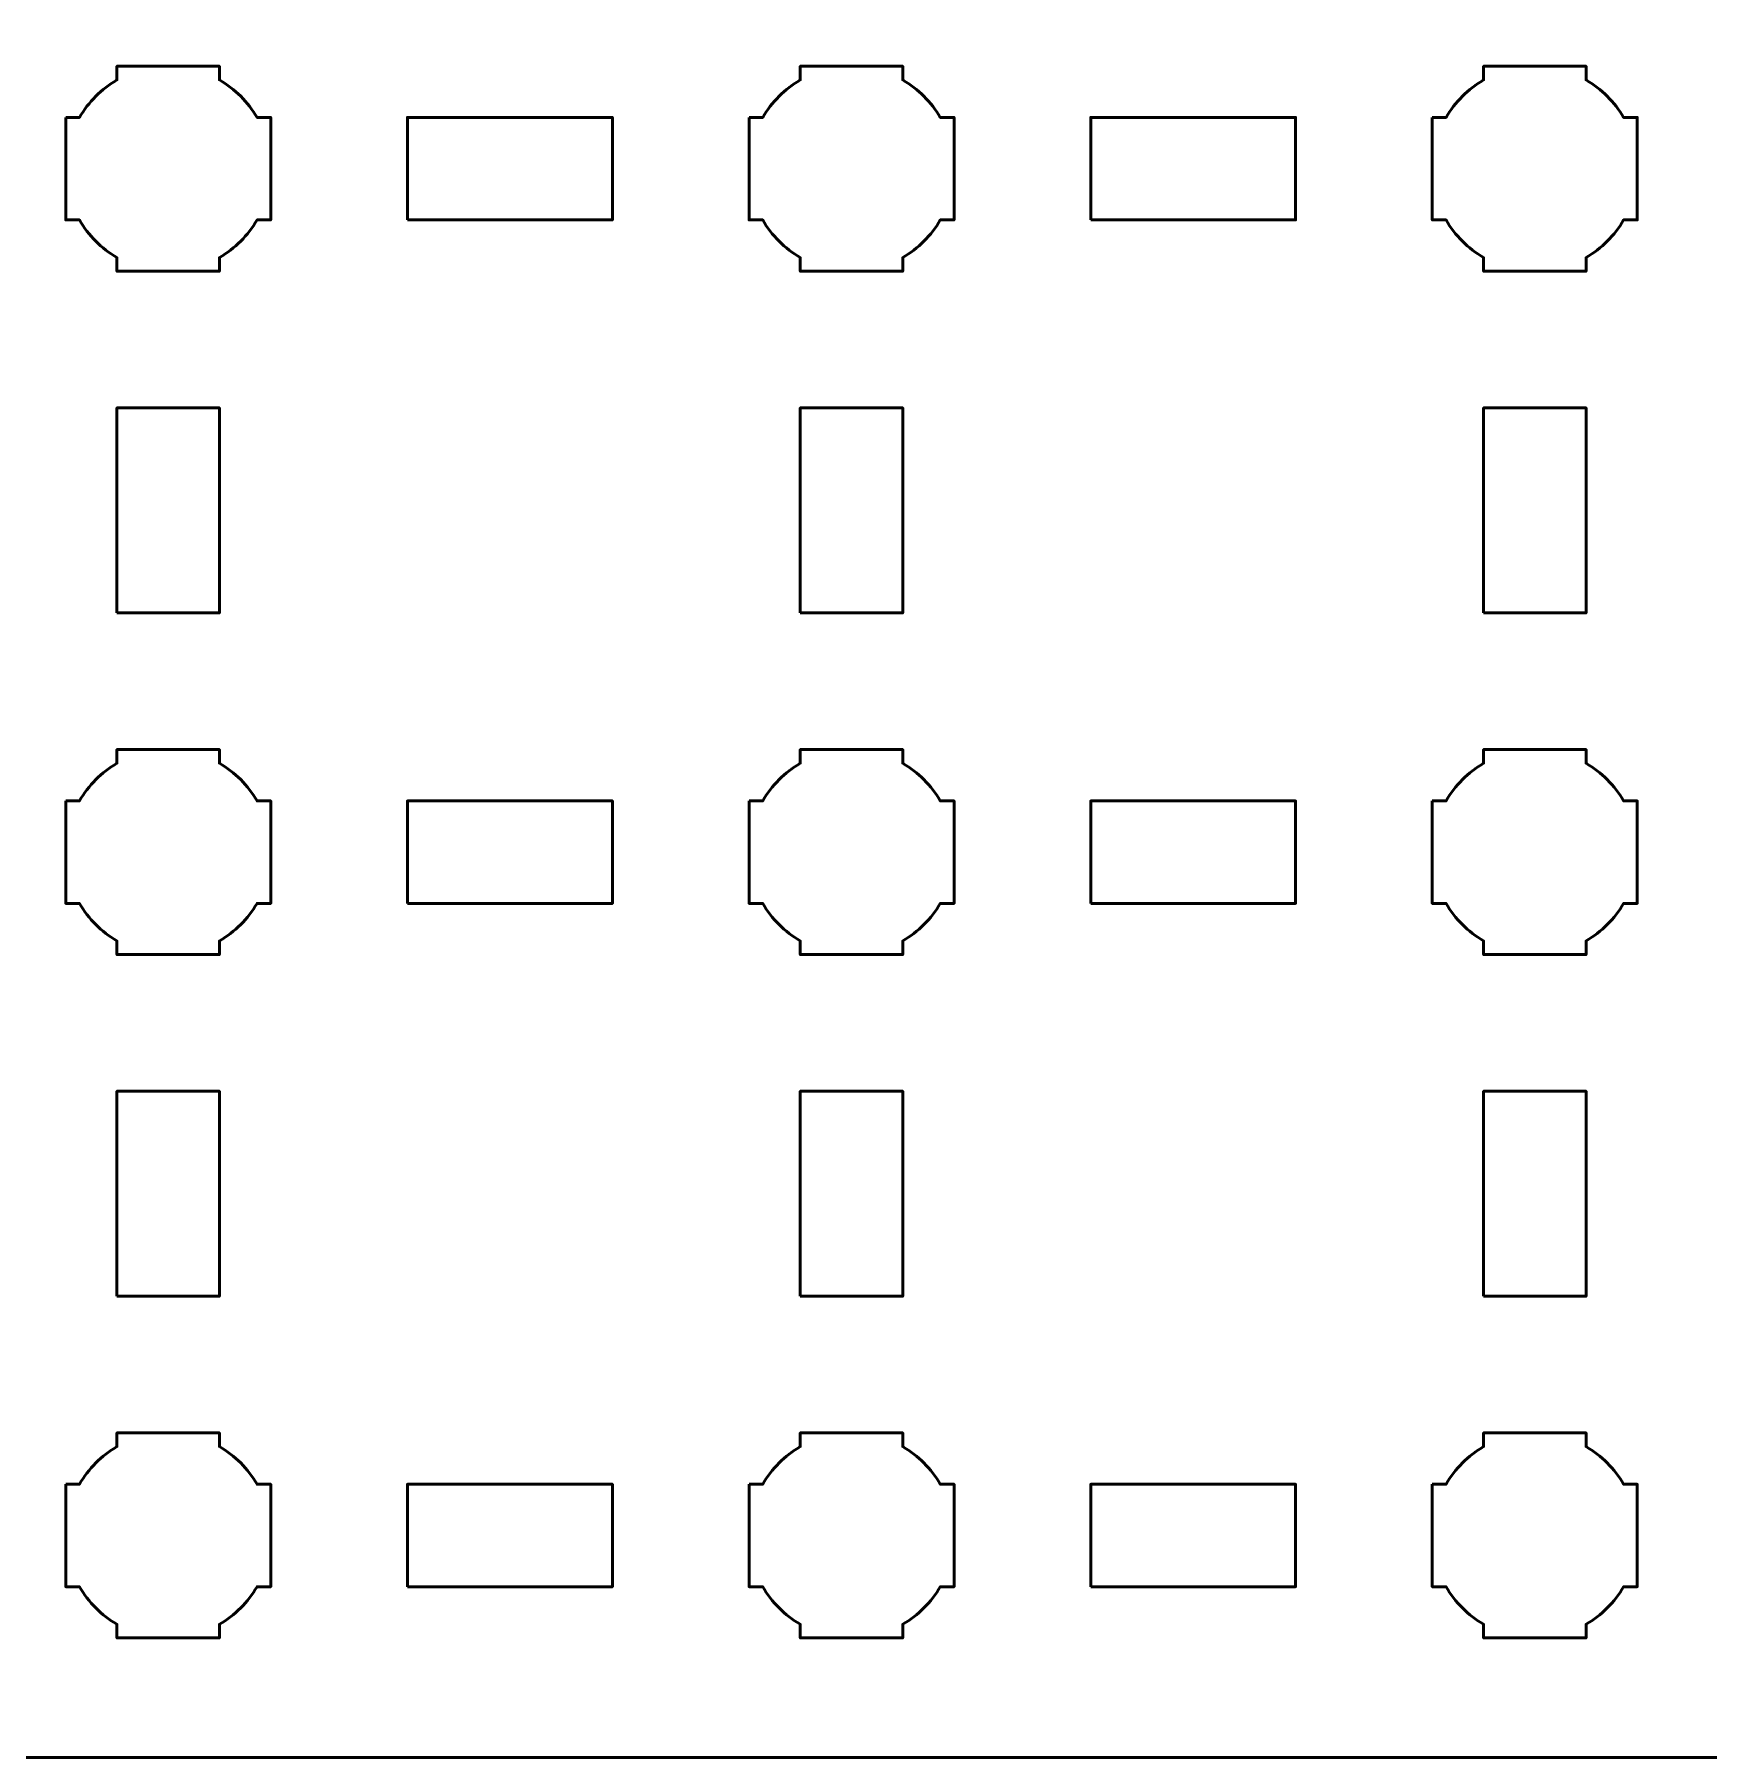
# Model space of a CAD drawing. Header units: centimetres. Extents: x -30.1 to 9.2, y -19.5 to -10.2.
# Drawn here: x -25.89 to -20.99, y -19.5 to -14.46 of the extents above; entities that cross this region are included whole.
import ezdxf

# ---------------------------------------------------------------- set-up
doc = ezdxf.new("R2010")
doc.units = ezdxf.units.CM
doc.header["$MEASUREMENT"] = 0
doc.layers.add('Layer 1', color=7, linetype='Continuous')

msp = doc.modelspace()

# ---------------------------------------------------------------- linework, layer by layer
at = {"layer": 'Layer 1', "lineweight": 53}
for points in [[(-24.8, -15), (-24.2, -15), (-24.2, -14.7), (-24.8, -14.7), (-24.8, -15)], [(-22.8, -15), (-22.2, -15), (-22.2, -14.7), (-22.8, -14.7), (-22.8, -15)], [(-25.65, -16.15), (-25.35, -16.15), (-25.35, -15.55), (-25.65, -15.55), (-25.65, -16.15)], [(-23.65, -16.15), (-23.35, -16.15), (-23.35, -15.55), (-23.65, -15.55), (-23.65, -16.15)], [(-21.65, -16.15), (-21.35, -16.15), (-21.35, -15.55), (-21.65, -15.55), (-21.65, -16.15)], [(-24.8, -17), (-24.2, -17), (-24.2, -16.7), (-24.8, -16.7), (-24.8, -17)], [(-22.8, -17), (-22.2, -17), (-22.2, -16.7), (-22.8, -16.7), (-22.8, -17)], [(-25.65, -18.15), (-25.35, -18.15), (-25.35, -17.55), (-25.65, -17.55), (-25.65, -18.15)], [(-23.65, -18.15), (-23.35, -18.15), (-23.35, -17.55), (-23.65, -17.55), (-23.65, -18.15)], [(-21.65, -18.15), (-21.35, -18.15), (-21.35, -17.55), (-21.65, -17.55), (-21.65, -18.15)], [(-24.8, -19), (-24.2, -19), (-24.2, -18.7), (-24.8, -18.7), (-24.8, -19)], [(-22.8, -19), (-22.2, -19), (-22.2, -18.7), (-22.8, -18.7), (-22.8, -19)]]:
    msp.add_lwpolyline(points, close=True, dxfattribs=at)
for points, knots in [([(-30.15, -19), (-30.15, -19), (-30.15, -10.7), (-30.15, -10.7), (-30.15, -10.7), (-30.15, -10.42391), (-29.92609, -10.2), (-29.65, -10.2), (-29.65, -10.2), (-29.65, -10.2), (8.65, -10.2), (8.65, -10.2), (8.65, -10.2), (8.92609, -10.2), (9.15, -10.42391), (9.15, -10.7), (9.15, -10.7), (9.15, -10.7), (9.15, -19), (9.15, -19), (9.15, -19), (9.15, -19.27609), (8.92609, -19.5), (8.65, -19.5), (8.65, -19.5), (8.65, -19.5), (-29.65, -19.5), (-29.65, -19.5), (-29.65, -19.5), (-29.92609, -19.5), (-30.15, -19.27609), (-30.15, -19)], [0, 0, 0, 0, 0.125, 0.125, 0.125, 0.125, 0.25, 0.25, 0.25, 0.25, 0.375, 0.375, 0.375, 0.375, 0.5, 0.5, 0.5, 0.5, 0.625, 0.625, 0.625, 0.625, 0.75, 0.75, 0.75, 0.75, 0.875, 0.875, 0.875, 0.875, 1, 1, 1, 1]), ([(-25.8, -14.7), (-25.8, -14.7), (-25.75985, -14.7), (-25.75985, -14.7), (-25.75985, -14.7), (-25.7335, -14.65447), (-25.69553, -14.6165), (-25.65, -14.59015), (-25.65, -14.59015), (-25.65, -14.59015), (-25.65, -14.55), (-25.65, -14.55), (-25.65, -14.55), (-25.65, -14.55), (-25.5, -14.55), (-25.5, -14.55), (-25.5, -14.55), (-25.5, -14.55), (-25.35, -14.55), (-25.35, -14.55), (-25.35, -14.55), (-25.35, -14.55), (-25.35, -14.59015), (-25.35, -14.59015), (-25.35, -14.59015), (-25.30447, -14.6165), (-25.2665, -14.65447), (-25.24015, -14.7), (-25.24015, -14.7), (-25.24015, -14.7), (-25.2, -14.7), (-25.2, -14.7), (-25.2, -14.7), (-25.2, -14.7), (-25.2, -14.85), (-25.2, -14.85), (-25.2, -14.85), (-25.2, -14.85), (-25.2, -15), (-25.2, -15), (-25.2, -15), (-25.2, -15), (-25.24015, -15), (-25.24015, -15), (-25.24015, -15), (-25.2665, -15.04553), (-25.30447, -15.0835), (-25.35, -15.10985), (-25.35, -15.10985), (-25.35, -15.10985), (-25.35, -15.15), (-25.35, -15.15), (-25.35, -15.15), (-25.35, -15.15), (-25.5, -15.15), (-25.5, -15.15), (-25.5, -15.15), (-25.5, -15.15), (-25.65, -15.15), (-25.65, -15.15), (-25.65, -15.15), (-25.65, -15.15), (-25.65, -15.10985), (-25.65, -15.10985), (-25.65, -15.10985), (-25.69553, -15.0835), (-25.7335, -15.04553), (-25.75985, -15), (-25.75985, -15), (-25.75985, -15), (-25.8, -15), (-25.8, -15), (-25.8, -15), (-25.8, -15), (-25.8, -14.85), (-25.8, -14.85), (-25.8, -14.85), (-25.8, -14.85), (-25.8, -14.7), (-25.8, -14.7)], [0, 0, 0, 0, 0.05, 0.05, 0.05, 0.05, 0.1, 0.1, 0.1, 0.1, 0.15, 0.15, 0.15, 0.15, 0.2, 0.2, 0.2, 0.2, 0.25, 0.25, 0.25, 0.25, 0.3, 0.3, 0.3, 0.3, 0.35, 0.35, 0.35, 0.35, 0.4, 0.4, 0.4, 0.4, 0.45, 0.45, 0.45, 0.45, 0.5, 0.5, 0.5, 0.5, 0.55, 0.55, 0.55, 0.55, 0.6, 0.6, 0.6, 0.6, 0.65, 0.65, 0.65, 0.65, 0.7, 0.7, 0.7, 0.7, 0.75, 0.75, 0.75, 0.75, 0.8, 0.8, 0.8, 0.8, 0.85, 0.85, 0.85, 0.85, 0.9, 0.9, 0.9, 0.9, 0.95, 0.95, 0.95, 0.95, 1, 1, 1, 1]), ([(-23.8, -14.7), (-23.8, -14.7), (-23.75985, -14.7), (-23.75985, -14.7), (-23.75985, -14.7), (-23.7335, -14.65447), (-23.69553, -14.6165), (-23.65, -14.59015), (-23.65, -14.59015), (-23.65, -14.59015), (-23.65, -14.55), (-23.65, -14.55), (-23.65, -14.55), (-23.65, -14.55), (-23.5, -14.55), (-23.5, -14.55), (-23.5, -14.55), (-23.5, -14.55), (-23.35, -14.55), (-23.35, -14.55), (-23.35, -14.55), (-23.35, -14.55), (-23.35, -14.59015), (-23.35, -14.59015), (-23.35, -14.59015), (-23.30447, -14.6165), (-23.2665, -14.65447), (-23.24015, -14.7), (-23.24015, -14.7), (-23.24015, -14.7), (-23.2, -14.7), (-23.2, -14.7), (-23.2, -14.7), (-23.2, -14.7), (-23.2, -14.85), (-23.2, -14.85), (-23.2, -14.85), (-23.2, -14.85), (-23.2, -15), (-23.2, -15), (-23.2, -15), (-23.2, -15), (-23.24015, -15), (-23.24015, -15), (-23.24015, -15), (-23.2665, -15.04553), (-23.30447, -15.0835), (-23.35, -15.10985), (-23.35, -15.10985), (-23.35, -15.10985), (-23.35, -15.15), (-23.35, -15.15), (-23.35, -15.15), (-23.35, -15.15), (-23.5, -15.15), (-23.5, -15.15), (-23.5, -15.15), (-23.5, -15.15), (-23.65, -15.15), (-23.65, -15.15), (-23.65, -15.15), (-23.65, -15.15), (-23.65, -15.10985), (-23.65, -15.10985), (-23.65, -15.10985), (-23.69553, -15.0835), (-23.7335, -15.04553), (-23.75985, -15), (-23.75985, -15), (-23.75985, -15), (-23.8, -15), (-23.8, -15), (-23.8, -15), (-23.8, -15), (-23.8, -14.85), (-23.8, -14.85), (-23.8, -14.85), (-23.8, -14.85), (-23.8, -14.7), (-23.8, -14.7)], [0, 0, 0, 0, 0.05, 0.05, 0.05, 0.05, 0.1, 0.1, 0.1, 0.1, 0.15, 0.15, 0.15, 0.15, 0.2, 0.2, 0.2, 0.2, 0.25, 0.25, 0.25, 0.25, 0.3, 0.3, 0.3, 0.3, 0.35, 0.35, 0.35, 0.35, 0.4, 0.4, 0.4, 0.4, 0.45, 0.45, 0.45, 0.45, 0.5, 0.5, 0.5, 0.5, 0.55, 0.55, 0.55, 0.55, 0.6, 0.6, 0.6, 0.6, 0.65, 0.65, 0.65, 0.65, 0.7, 0.7, 0.7, 0.7, 0.75, 0.75, 0.75, 0.75, 0.8, 0.8, 0.8, 0.8, 0.85, 0.85, 0.85, 0.85, 0.9, 0.9, 0.9, 0.9, 0.95, 0.95, 0.95, 0.95, 1, 1, 1, 1]), ([(-21.8, -14.7), (-21.8, -14.7), (-21.75985, -14.7), (-21.75985, -14.7), (-21.75985, -14.7), (-21.7335, -14.65447), (-21.69553, -14.6165), (-21.65, -14.59015), (-21.65, -14.59015), (-21.65, -14.59015), (-21.65, -14.55), (-21.65, -14.55), (-21.65, -14.55), (-21.65, -14.55), (-21.5, -14.55), (-21.5, -14.55), (-21.5, -14.55), (-21.5, -14.55), (-21.35, -14.55), (-21.35, -14.55), (-21.35, -14.55), (-21.35, -14.55), (-21.35, -14.59015), (-21.35, -14.59015), (-21.35, -14.59015), (-21.30447, -14.6165), (-21.2665, -14.65447), (-21.24015, -14.7), (-21.24015, -14.7), (-21.24015, -14.7), (-21.2, -14.7), (-21.2, -14.7), (-21.2, -14.7), (-21.2, -14.7), (-21.2, -14.85), (-21.2, -14.85), (-21.2, -14.85), (-21.2, -14.85), (-21.2, -15), (-21.2, -15), (-21.2, -15), (-21.2, -15), (-21.24015, -15), (-21.24015, -15), (-21.24015, -15), (-21.2665, -15.04553), (-21.30447, -15.0835), (-21.35, -15.10985), (-21.35, -15.10985), (-21.35, -15.10985), (-21.35, -15.15), (-21.35, -15.15), (-21.35, -15.15), (-21.35, -15.15), (-21.5, -15.15), (-21.5, -15.15), (-21.5, -15.15), (-21.5, -15.15), (-21.65, -15.15), (-21.65, -15.15), (-21.65, -15.15), (-21.65, -15.15), (-21.65, -15.10985), (-21.65, -15.10985), (-21.65, -15.10985), (-21.69553, -15.0835), (-21.7335, -15.04553), (-21.75985, -15), (-21.75985, -15), (-21.75985, -15), (-21.8, -15), (-21.8, -15), (-21.8, -15), (-21.8, -15), (-21.8, -14.85), (-21.8, -14.85), (-21.8, -14.85), (-21.8, -14.85), (-21.8, -14.7), (-21.8, -14.7)], [0, 0, 0, 0, 0.05, 0.05, 0.05, 0.05, 0.1, 0.1, 0.1, 0.1, 0.15, 0.15, 0.15, 0.15, 0.2, 0.2, 0.2, 0.2, 0.25, 0.25, 0.25, 0.25, 0.3, 0.3, 0.3, 0.3, 0.35, 0.35, 0.35, 0.35, 0.4, 0.4, 0.4, 0.4, 0.45, 0.45, 0.45, 0.45, 0.5, 0.5, 0.5, 0.5, 0.55, 0.55, 0.55, 0.55, 0.6, 0.6, 0.6, 0.6, 0.65, 0.65, 0.65, 0.65, 0.7, 0.7, 0.7, 0.7, 0.75, 0.75, 0.75, 0.75, 0.8, 0.8, 0.8, 0.8, 0.85, 0.85, 0.85, 0.85, 0.9, 0.9, 0.9, 0.9, 0.95, 0.95, 0.95, 0.95, 1, 1, 1, 1]), ([(-25.8, -16.7), (-25.8, -16.7), (-25.75985, -16.7), (-25.75985, -16.7), (-25.75985, -16.7), (-25.7335, -16.65447), (-25.69553, -16.6165), (-25.65, -16.59015), (-25.65, -16.59015), (-25.65, -16.59015), (-25.65, -16.55), (-25.65, -16.55), (-25.65, -16.55), (-25.65, -16.55), (-25.5, -16.55), (-25.5, -16.55), (-25.5, -16.55), (-25.5, -16.55), (-25.35, -16.55), (-25.35, -16.55), (-25.35, -16.55), (-25.35, -16.55), (-25.35, -16.59015), (-25.35, -16.59015), (-25.35, -16.59015), (-25.30447, -16.6165), (-25.2665, -16.65447), (-25.24015, -16.7), (-25.24015, -16.7), (-25.24015, -16.7), (-25.2, -16.7), (-25.2, -16.7), (-25.2, -16.7), (-25.2, -16.7), (-25.2, -16.85), (-25.2, -16.85), (-25.2, -16.85), (-25.2, -16.85), (-25.2, -17), (-25.2, -17), (-25.2, -17), (-25.2, -17), (-25.24015, -17), (-25.24015, -17), (-25.24015, -17), (-25.2665, -17.04553), (-25.30447, -17.0835), (-25.35, -17.10985), (-25.35, -17.10985), (-25.35, -17.10985), (-25.35, -17.15), (-25.35, -17.15), (-25.35, -17.15), (-25.35, -17.15), (-25.5, -17.15), (-25.5, -17.15), (-25.5, -17.15), (-25.5, -17.15), (-25.65, -17.15), (-25.65, -17.15), (-25.65, -17.15), (-25.65, -17.15), (-25.65, -17.10985), (-25.65, -17.10985), (-25.65, -17.10985), (-25.69553, -17.0835), (-25.7335, -17.04553), (-25.75985, -17), (-25.75985, -17), (-25.75985, -17), (-25.8, -17), (-25.8, -17), (-25.8, -17), (-25.8, -17), (-25.8, -16.85), (-25.8, -16.85), (-25.8, -16.85), (-25.8, -16.85), (-25.8, -16.7), (-25.8, -16.7)], [0, 0, 0, 0, 0.05, 0.05, 0.05, 0.05, 0.1, 0.1, 0.1, 0.1, 0.15, 0.15, 0.15, 0.15, 0.2, 0.2, 0.2, 0.2, 0.25, 0.25, 0.25, 0.25, 0.3, 0.3, 0.3, 0.3, 0.35, 0.35, 0.35, 0.35, 0.4, 0.4, 0.4, 0.4, 0.45, 0.45, 0.45, 0.45, 0.5, 0.5, 0.5, 0.5, 0.55, 0.55, 0.55, 0.55, 0.6, 0.6, 0.6, 0.6, 0.65, 0.65, 0.65, 0.65, 0.7, 0.7, 0.7, 0.7, 0.75, 0.75, 0.75, 0.75, 0.8, 0.8, 0.8, 0.8, 0.85, 0.85, 0.85, 0.85, 0.9, 0.9, 0.9, 0.9, 0.95, 0.95, 0.95, 0.95, 1, 1, 1, 1]), ([(-23.8, -16.7), (-23.8, -16.7), (-23.75985, -16.7), (-23.75985, -16.7), (-23.75985, -16.7), (-23.7335, -16.65447), (-23.69553, -16.6165), (-23.65, -16.59015), (-23.65, -16.59015), (-23.65, -16.59015), (-23.65, -16.55), (-23.65, -16.55), (-23.65, -16.55), (-23.65, -16.55), (-23.5, -16.55), (-23.5, -16.55), (-23.5, -16.55), (-23.5, -16.55), (-23.35, -16.55), (-23.35, -16.55), (-23.35, -16.55), (-23.35, -16.55), (-23.35, -16.59015), (-23.35, -16.59015), (-23.35, -16.59015), (-23.30447, -16.6165), (-23.2665, -16.65447), (-23.24015, -16.7), (-23.24015, -16.7), (-23.24015, -16.7), (-23.2, -16.7), (-23.2, -16.7), (-23.2, -16.7), (-23.2, -16.7), (-23.2, -16.85), (-23.2, -16.85), (-23.2, -16.85), (-23.2, -16.85), (-23.2, -17), (-23.2, -17), (-23.2, -17), (-23.2, -17), (-23.24015, -17), (-23.24015, -17), (-23.24015, -17), (-23.2665, -17.04553), (-23.30447, -17.0835), (-23.35, -17.10985), (-23.35, -17.10985), (-23.35, -17.10985), (-23.35, -17.15), (-23.35, -17.15), (-23.35, -17.15), (-23.35, -17.15), (-23.5, -17.15), (-23.5, -17.15), (-23.5, -17.15), (-23.5, -17.15), (-23.65, -17.15), (-23.65, -17.15), (-23.65, -17.15), (-23.65, -17.15), (-23.65, -17.10985), (-23.65, -17.10985), (-23.65, -17.10985), (-23.69553, -17.0835), (-23.7335, -17.04553), (-23.75985, -17), (-23.75985, -17), (-23.75985, -17), (-23.8, -17), (-23.8, -17), (-23.8, -17), (-23.8, -17), (-23.8, -16.85), (-23.8, -16.85), (-23.8, -16.85), (-23.8, -16.85), (-23.8, -16.7), (-23.8, -16.7)], [0, 0, 0, 0, 0.05, 0.05, 0.05, 0.05, 0.1, 0.1, 0.1, 0.1, 0.15, 0.15, 0.15, 0.15, 0.2, 0.2, 0.2, 0.2, 0.25, 0.25, 0.25, 0.25, 0.3, 0.3, 0.3, 0.3, 0.35, 0.35, 0.35, 0.35, 0.4, 0.4, 0.4, 0.4, 0.45, 0.45, 0.45, 0.45, 0.5, 0.5, 0.5, 0.5, 0.55, 0.55, 0.55, 0.55, 0.6, 0.6, 0.6, 0.6, 0.65, 0.65, 0.65, 0.65, 0.7, 0.7, 0.7, 0.7, 0.75, 0.75, 0.75, 0.75, 0.8, 0.8, 0.8, 0.8, 0.85, 0.85, 0.85, 0.85, 0.9, 0.9, 0.9, 0.9, 0.95, 0.95, 0.95, 0.95, 1, 1, 1, 1]), ([(-21.8, -16.7), (-21.8, -16.7), (-21.75985, -16.7), (-21.75985, -16.7), (-21.75985, -16.7), (-21.7335, -16.65447), (-21.69553, -16.6165), (-21.65, -16.59015), (-21.65, -16.59015), (-21.65, -16.59015), (-21.65, -16.55), (-21.65, -16.55), (-21.65, -16.55), (-21.65, -16.55), (-21.5, -16.55), (-21.5, -16.55), (-21.5, -16.55), (-21.5, -16.55), (-21.35, -16.55), (-21.35, -16.55), (-21.35, -16.55), (-21.35, -16.55), (-21.35, -16.59015), (-21.35, -16.59015), (-21.35, -16.59015), (-21.30447, -16.6165), (-21.2665, -16.65447), (-21.24015, -16.7), (-21.24015, -16.7), (-21.24015, -16.7), (-21.2, -16.7), (-21.2, -16.7), (-21.2, -16.7), (-21.2, -16.7), (-21.2, -16.85), (-21.2, -16.85), (-21.2, -16.85), (-21.2, -16.85), (-21.2, -17), (-21.2, -17), (-21.2, -17), (-21.2, -17), (-21.24015, -17), (-21.24015, -17), (-21.24015, -17), (-21.2665, -17.04553), (-21.30447, -17.0835), (-21.35, -17.10985), (-21.35, -17.10985), (-21.35, -17.10985), (-21.35, -17.15), (-21.35, -17.15), (-21.35, -17.15), (-21.35, -17.15), (-21.5, -17.15), (-21.5, -17.15), (-21.5, -17.15), (-21.5, -17.15), (-21.65, -17.15), (-21.65, -17.15), (-21.65, -17.15), (-21.65, -17.15), (-21.65, -17.10985), (-21.65, -17.10985), (-21.65, -17.10985), (-21.69553, -17.0835), (-21.7335, -17.04553), (-21.75985, -17), (-21.75985, -17), (-21.75985, -17), (-21.8, -17), (-21.8, -17), (-21.8, -17), (-21.8, -17), (-21.8, -16.85), (-21.8, -16.85), (-21.8, -16.85), (-21.8, -16.85), (-21.8, -16.7), (-21.8, -16.7)], [0, 0, 0, 0, 0.05, 0.05, 0.05, 0.05, 0.1, 0.1, 0.1, 0.1, 0.15, 0.15, 0.15, 0.15, 0.2, 0.2, 0.2, 0.2, 0.25, 0.25, 0.25, 0.25, 0.3, 0.3, 0.3, 0.3, 0.35, 0.35, 0.35, 0.35, 0.4, 0.4, 0.4, 0.4, 0.45, 0.45, 0.45, 0.45, 0.5, 0.5, 0.5, 0.5, 0.55, 0.55, 0.55, 0.55, 0.6, 0.6, 0.6, 0.6, 0.65, 0.65, 0.65, 0.65, 0.7, 0.7, 0.7, 0.7, 0.75, 0.75, 0.75, 0.75, 0.8, 0.8, 0.8, 0.8, 0.85, 0.85, 0.85, 0.85, 0.9, 0.9, 0.9, 0.9, 0.95, 0.95, 0.95, 0.95, 1, 1, 1, 1]), ([(-25.8, -18.7), (-25.8, -18.7), (-25.75985, -18.7), (-25.75985, -18.7), (-25.75985, -18.7), (-25.7335, -18.65447), (-25.69553, -18.6165), (-25.65, -18.59015), (-25.65, -18.59015), (-25.65, -18.59015), (-25.65, -18.55), (-25.65, -18.55), (-25.65, -18.55), (-25.65, -18.55), (-25.5, -18.55), (-25.5, -18.55), (-25.5, -18.55), (-25.5, -18.55), (-25.35, -18.55), (-25.35, -18.55), (-25.35, -18.55), (-25.35, -18.55), (-25.35, -18.59015), (-25.35, -18.59015), (-25.35, -18.59015), (-25.30447, -18.6165), (-25.2665, -18.65447), (-25.24015, -18.7), (-25.24015, -18.7), (-25.24015, -18.7), (-25.2, -18.7), (-25.2, -18.7), (-25.2, -18.7), (-25.2, -18.7), (-25.2, -18.85), (-25.2, -18.85), (-25.2, -18.85), (-25.2, -18.85), (-25.2, -19), (-25.2, -19), (-25.2, -19), (-25.2, -19), (-25.24015, -19), (-25.24015, -19), (-25.24015, -19), (-25.2665, -19.04553), (-25.30447, -19.0835), (-25.35, -19.10985), (-25.35, -19.10985), (-25.35, -19.10985), (-25.35, -19.15), (-25.35, -19.15), (-25.35, -19.15), (-25.35, -19.15), (-25.5, -19.15), (-25.5, -19.15), (-25.5, -19.15), (-25.5, -19.15), (-25.65, -19.15), (-25.65, -19.15), (-25.65, -19.15), (-25.65, -19.15), (-25.65, -19.10985), (-25.65, -19.10985), (-25.65, -19.10985), (-25.69553, -19.0835), (-25.7335, -19.04553), (-25.75985, -19), (-25.75985, -19), (-25.75985, -19), (-25.8, -19), (-25.8, -19), (-25.8, -19), (-25.8, -19), (-25.8, -18.85), (-25.8, -18.85), (-25.8, -18.85), (-25.8, -18.85), (-25.8, -18.7), (-25.8, -18.7)], [0, 0, 0, 0, 0.05, 0.05, 0.05, 0.05, 0.1, 0.1, 0.1, 0.1, 0.15, 0.15, 0.15, 0.15, 0.2, 0.2, 0.2, 0.2, 0.25, 0.25, 0.25, 0.25, 0.3, 0.3, 0.3, 0.3, 0.35, 0.35, 0.35, 0.35, 0.4, 0.4, 0.4, 0.4, 0.45, 0.45, 0.45, 0.45, 0.5, 0.5, 0.5, 0.5, 0.55, 0.55, 0.55, 0.55, 0.6, 0.6, 0.6, 0.6, 0.65, 0.65, 0.65, 0.65, 0.7, 0.7, 0.7, 0.7, 0.75, 0.75, 0.75, 0.75, 0.8, 0.8, 0.8, 0.8, 0.85, 0.85, 0.85, 0.85, 0.9, 0.9, 0.9, 0.9, 0.95, 0.95, 0.95, 0.95, 1, 1, 1, 1]), ([(-23.8, -18.7), (-23.8, -18.7), (-23.75985, -18.7), (-23.75985, -18.7), (-23.75985, -18.7), (-23.7335, -18.65447), (-23.69553, -18.6165), (-23.65, -18.59015), (-23.65, -18.59015), (-23.65, -18.59015), (-23.65, -18.55), (-23.65, -18.55), (-23.65, -18.55), (-23.65, -18.55), (-23.5, -18.55), (-23.5, -18.55), (-23.5, -18.55), (-23.5, -18.55), (-23.35, -18.55), (-23.35, -18.55), (-23.35, -18.55), (-23.35, -18.55), (-23.35, -18.59015), (-23.35, -18.59015), (-23.35, -18.59015), (-23.30447, -18.6165), (-23.2665, -18.65447), (-23.24015, -18.7), (-23.24015, -18.7), (-23.24015, -18.7), (-23.2, -18.7), (-23.2, -18.7), (-23.2, -18.7), (-23.2, -18.7), (-23.2, -18.85), (-23.2, -18.85), (-23.2, -18.85), (-23.2, -18.85), (-23.2, -19), (-23.2, -19), (-23.2, -19), (-23.2, -19), (-23.24015, -19), (-23.24015, -19), (-23.24015, -19), (-23.2665, -19.04553), (-23.30447, -19.0835), (-23.35, -19.10985), (-23.35, -19.10985), (-23.35, -19.10985), (-23.35, -19.15), (-23.35, -19.15), (-23.35, -19.15), (-23.35, -19.15), (-23.5, -19.15), (-23.5, -19.15), (-23.5, -19.15), (-23.5, -19.15), (-23.65, -19.15), (-23.65, -19.15), (-23.65, -19.15), (-23.65, -19.15), (-23.65, -19.10985), (-23.65, -19.10985), (-23.65, -19.10985), (-23.69553, -19.0835), (-23.7335, -19.04553), (-23.75985, -19), (-23.75985, -19), (-23.75985, -19), (-23.8, -19), (-23.8, -19), (-23.8, -19), (-23.8, -19), (-23.8, -18.85), (-23.8, -18.85), (-23.8, -18.85), (-23.8, -18.85), (-23.8, -18.7), (-23.8, -18.7)], [0, 0, 0, 0, 0.05, 0.05, 0.05, 0.05, 0.1, 0.1, 0.1, 0.1, 0.15, 0.15, 0.15, 0.15, 0.2, 0.2, 0.2, 0.2, 0.25, 0.25, 0.25, 0.25, 0.3, 0.3, 0.3, 0.3, 0.35, 0.35, 0.35, 0.35, 0.4, 0.4, 0.4, 0.4, 0.45, 0.45, 0.45, 0.45, 0.5, 0.5, 0.5, 0.5, 0.55, 0.55, 0.55, 0.55, 0.6, 0.6, 0.6, 0.6, 0.65, 0.65, 0.65, 0.65, 0.7, 0.7, 0.7, 0.7, 0.75, 0.75, 0.75, 0.75, 0.8, 0.8, 0.8, 0.8, 0.85, 0.85, 0.85, 0.85, 0.9, 0.9, 0.9, 0.9, 0.95, 0.95, 0.95, 0.95, 1, 1, 1, 1]), ([(-21.8, -18.7), (-21.8, -18.7), (-21.75985, -18.7), (-21.75985, -18.7), (-21.75985, -18.7), (-21.7335, -18.65447), (-21.69553, -18.6165), (-21.65, -18.59015), (-21.65, -18.59015), (-21.65, -18.59015), (-21.65, -18.55), (-21.65, -18.55), (-21.65, -18.55), (-21.65, -18.55), (-21.5, -18.55), (-21.5, -18.55), (-21.5, -18.55), (-21.5, -18.55), (-21.35, -18.55), (-21.35, -18.55), (-21.35, -18.55), (-21.35, -18.55), (-21.35, -18.59015), (-21.35, -18.59015), (-21.35, -18.59015), (-21.30447, -18.6165), (-21.2665, -18.65447), (-21.24015, -18.7), (-21.24015, -18.7), (-21.24015, -18.7), (-21.2, -18.7), (-21.2, -18.7), (-21.2, -18.7), (-21.2, -18.7), (-21.2, -18.85), (-21.2, -18.85), (-21.2, -18.85), (-21.2, -18.85), (-21.2, -19), (-21.2, -19), (-21.2, -19), (-21.2, -19), (-21.24015, -19), (-21.24015, -19), (-21.24015, -19), (-21.2665, -19.04553), (-21.30447, -19.0835), (-21.35, -19.10985), (-21.35, -19.10985), (-21.35, -19.10985), (-21.35, -19.15), (-21.35, -19.15), (-21.35, -19.15), (-21.35, -19.15), (-21.5, -19.15), (-21.5, -19.15), (-21.5, -19.15), (-21.5, -19.15), (-21.65, -19.15), (-21.65, -19.15), (-21.65, -19.15), (-21.65, -19.15), (-21.65, -19.10985), (-21.65, -19.10985), (-21.65, -19.10985), (-21.69553, -19.0835), (-21.7335, -19.04553), (-21.75985, -19), (-21.75985, -19), (-21.75985, -19), (-21.8, -19), (-21.8, -19), (-21.8, -19), (-21.8, -19), (-21.8, -18.85), (-21.8, -18.85), (-21.8, -18.85), (-21.8, -18.85), (-21.8, -18.7), (-21.8, -18.7)], [0, 0, 0, 0, 0.05, 0.05, 0.05, 0.05, 0.1, 0.1, 0.1, 0.1, 0.15, 0.15, 0.15, 0.15, 0.2, 0.2, 0.2, 0.2, 0.25, 0.25, 0.25, 0.25, 0.3, 0.3, 0.3, 0.3, 0.35, 0.35, 0.35, 0.35, 0.4, 0.4, 0.4, 0.4, 0.45, 0.45, 0.45, 0.45, 0.5, 0.5, 0.5, 0.5, 0.55, 0.55, 0.55, 0.55, 0.6, 0.6, 0.6, 0.6, 0.65, 0.65, 0.65, 0.65, 0.7, 0.7, 0.7, 0.7, 0.75, 0.75, 0.75, 0.75, 0.8, 0.8, 0.8, 0.8, 0.85, 0.85, 0.85, 0.85, 0.9, 0.9, 0.9, 0.9, 0.95, 0.95, 0.95, 0.95, 1, 1, 1, 1])]:
    msp.add_open_spline(points, degree=3, knots=knots, dxfattribs=at)

doc.saveas('drawing.dxf')
